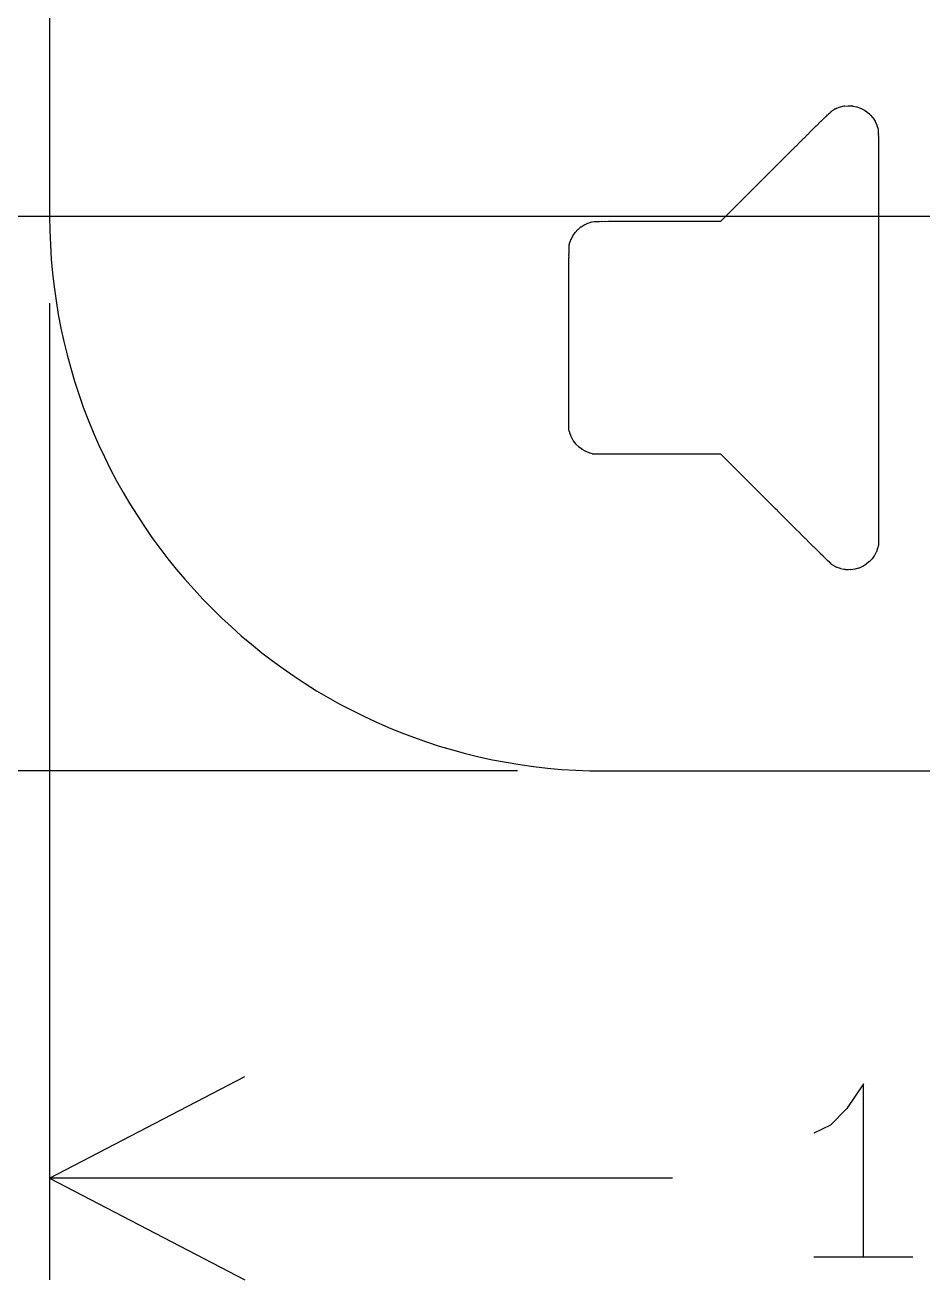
# Model space of a CAD drawing. Extents: x 89 to 133.4, y -135.3 to -104.8.
# Drawn here: x 94.86 to 100.04, y -135.34 to -128.1 of the extents above; entities that cross this region are included whole.
import ezdxf

# ---------------------------------------------------------------- set-up
doc = ezdxf.new("R2010")
doc.units = 0
doc.layers.add('BLACK', color=7, linetype='CONTINUOUS')

msp = doc.modelspace()

# ---------------------------------------------------------------- linework, layer by layer
at = {"layer": 'BLACK', "linetype": 'CONTINUOUS'}
for p, q in [((95, -113.2), (95, -129.2)), ((99.529707, -128.581276), (99.531421, -128.580174)), ((99.531421, -128.580174), (99.532357, -128.579888)), ((99.532357, -128.579888), (99.534047, -128.578882)), ((99.534047, -128.578882), (99.534944, -128.578643)), ((99.534944, -128.578643), (99.536672, -128.57767)), ((99.536672, -128.57767), (99.537527, -128.577464)), ((99.537527, -128.577464), (99.539369, -128.576452)), ((99.539369, -128.576452), (99.539509, -128.576419)), ((99.539509, -128.576419), (99.539649, -128.576325)), ((99.539649, -128.576325), (99.541549, -128.575883)), ((99.541549, -128.575883), (99.541651, -128.575921)), ((99.541651, -128.575921), (99.561433, -128.568289)), ((99.561433, -128.568289), (99.56336, -128.567986)), ((99.56336, -128.567986), (99.563618, -128.568105)), ((99.563618, -128.568105), (99.58452, -128.56328)), ((99.58452, -128.56328), (99.586471, -128.563251)), ((99.586471, -128.563251), (99.586701, -128.563399)), ((99.586701, -128.563399), (99.608144, -128.561454)), ((99.608144, -128.561454), (99.610081, -128.56169)), ((99.610081, -128.56169), (99.610283, -128.561864)), ((99.610283, -128.561864), (99.631881, -128.562798)), ((99.631881, -128.562798), (99.633769, -128.56329)), ((99.633769, -128.56329), (99.633945, -128.563488)), ((99.633945, -128.563488), (99.655311, -128.567303)), ((99.655311, -128.567303), (99.657116, -128.568041)), ((99.657116, -128.568041), (99.657268, -128.568266)), ((99.657268, -128.568266), (99.678013, -128.574967)), ((99.678013, -128.574967), (99.679702, -128.575943)), ((99.679702, -128.575943), (99.679705, -128.57595)), ((99.679705, -128.57595), (99.684727, -128.577922)), ((99.684727, -128.577922), (99.686322, -128.579046)), ((99.686322, -128.579046), (99.686349, -128.579118)), ((99.686349, -128.579118), (99.701256, -128.586607)), ((99.439103, -128.663044), (99.450339, -128.651581)), ((99.450339, -128.651581), (99.451669, -128.65071)), ((99.451669, -128.65071), (99.46162, -128.640574)), ((99.46162, -128.640574), (99.462929, -128.639723)), ((99.462929, -128.639723), (99.471687, -128.630829)), ((99.471687, -128.630829), (99.472968, -128.630003)), ((99.472968, -128.630003), (99.48063, -128.622256)), ((99.48063, -128.622256), (99.481881, -128.621458)), ((99.481881, -128.621458), (99.488541, -128.614769)), ((99.488541, -128.614769), (99.489767, -128.613997)), ((99.489767, -128.613997), (99.495515, -128.608278)), ((99.495515, -128.608278), (99.496706, -128.607542)), ((99.496706, -128.607542), (99.501639, -128.602695)), ((99.501639, -128.602695), (99.502801, -128.601994)), ((99.502801, -128.601994), (99.507013, -128.597932)), ((99.507013, -128.597932), (99.508141, -128.597272)), ((99.508141, -128.597272), (99.511728, -128.5939)), ((99.511728, -128.5939), (99.512826, -128.593283)), ((99.512826, -128.593283), (99.515878, -128.590508)), ((99.515878, -128.590508), (99.516952, -128.589937)), ((99.516952, -128.589937), (99.519561, -128.58767)), ((99.519561, -128.58767), (99.520609, -128.58715)), ((99.520609, -128.58715), (99.522871, -128.585297)), ((99.522871, -128.585297), (99.523899, -128.584831)), ((99.523899, -128.584831), (99.525898, -128.583307)), ((99.525898, -128.583307), (99.526905, -128.5829)), ((99.526905, -128.5829), (99.528723, -128.581624)), ((99.528723, -128.581624), (99.529707, -128.581276)), ((99.701256, -128.586607), (99.702771, -128.587835)), ((99.702771, -128.587835), (99.702826, -128.588012)), ((99.702826, -128.588012), (99.716097, -128.596635)), ((99.716097, -128.596635), (99.717466, -128.598024)), ((99.717466, -128.598024), (99.717503, -128.598217)), ((99.717503, -128.598217), (99.730284, -128.608797)), ((99.730284, -128.608797), (99.731326, -128.610128)), ((99.731326, -128.610128), (99.73518, -128.613573)), ((99.73518, -128.613573), (99.736281, -128.615184)), ((99.736281, -128.615184), (99.736282, -128.615327)), ((99.736282, -128.615327), (99.750607, -128.631461)), ((99.750607, -128.631461), (99.751566, -128.63316)), ((99.751566, -128.63316), (99.751543, -128.633456)), ((99.751543, -128.633456), (99.763353, -128.651478)), ((99.763353, -128.651478), (99.764055, -128.653298)), ((99.373939, -128.727628), (99.391236, -128.709959)), ((99.391236, -128.709959), (99.392645, -128.709022)), ((99.392645, -128.709022), (99.408291, -128.693037)), ((99.408291, -128.693037), (99.40968, -128.692117)), ((99.40968, -128.692117), (99.423765, -128.677724)), ((99.423765, -128.677724), (99.425139, -128.676816)), ((99.425139, -128.676816), (99.43775, -128.663935)), ((99.43775, -128.663935), (99.439103, -128.663044)), ((99.764055, -128.653298), (99.763989, -128.653588)), ((99.763989, -128.653588), (99.773142, -128.67332)), ((99.773142, -128.67332), (99.773573, -128.675222)), ((99.773573, -128.675222), (99.773469, -128.675491)), ((99.773469, -128.675491), (99.77992, -128.696875)), ((99.77992, -128.696875), (99.780009, -128.697964)), ((99.780009, -128.697964), (99.78049, -128.699559)), ((99.78049, -128.699559), (99.780494, -128.700145)), ((99.780494, -128.700145), (99.780702, -128.700854)), ((99.780702, -128.700854), (99.780673, -128.701598)), ((99.780673, -128.701598), (99.780898, -128.702615)), ((99.780898, -128.702615), (99.780826, -128.703412)), ((99.780826, -128.703412), (99.781068, -128.704793)), ((99.781068, -128.704793), (99.780962, -128.705667)), ((99.780962, -128.705667), (99.781223, -128.707509)), ((99.781223, -128.707509), (99.781088, -128.708466)), ((99.781088, -128.708466), (99.781367, -128.710854)), ((99.781367, -128.710854), (99.781207, -128.711888)), ((99.781207, -128.711888), (99.781503, -128.714915)), ((99.781503, -128.714915), (99.78132, -128.716025)), ((99.78132, -128.716025), (99.781631, -128.719772)), ((99.781631, -128.719772), (99.781428, -128.720951)), ((99.781428, -128.720951), (99.781752, -128.725501)), ((99.781752, -128.725501), (99.781531, -128.726742)), ((99.280566, -128.82078), (99.305407, -128.795487)), ((99.305407, -128.795487), (99.306868, -128.794512)), ((99.306868, -128.794512), (99.329688, -128.771255)), ((99.329688, -128.771255), (99.331137, -128.770289)), ((99.331137, -128.770289), (99.352026, -128.74898)), ((99.352026, -128.74898), (99.353465, -128.748021)), ((99.353465, -128.748021), (99.372513, -128.728577)), ((99.372513, -128.728577), (99.373939, -128.727628)), ((99.781531, -128.726742), (99.781866, -128.732178)), ((99.781866, -128.732178), (99.78163, -128.733478)), ((99.78163, -128.733478), (99.781974, -128.739881)), ((99.781974, -128.739881), (99.781724, -128.741231)), ((99.781724, -128.741231), (99.782075, -128.74868)), ((99.782075, -128.74868), (99.781812, -128.750079)), ((99.781812, -128.750079), (99.782169, -128.758651)), ((99.782169, -128.758651), (99.781896, -128.760089)), ((99.781896, -128.760089), (99.782258, -128.769868)), ((99.782258, -128.769868), (99.781975, -128.771346)), ((99.781975, -128.771346), (99.78234, -128.782405)), ((99.78234, -128.782405), (99.782049, -128.783914)), ((99.782049, -128.783914), (99.782417, -128.796333)), ((99.782417, -128.796333), (99.782118, -128.797875)), ((99.782118, -128.797875), (99.782488, -128.811729)), ((99.221489, -128.879804), (99.250653, -128.850173)), ((99.250653, -128.850173), (99.252134, -128.849184)), ((99.252134, -128.849184), (99.279093, -128.821763)), ((99.279093, -128.821763), (99.280566, -128.82078)), ((99.782488, -128.811729), (99.782183, -128.813296)), ((99.782183, -128.813296), (99.782553, -128.828664)), ((99.782553, -128.828664), (99.782242, -128.830253)), ((99.782242, -128.830253), (99.782613, -128.847211)), ((99.782613, -128.847211), (99.782296, -128.848823)), ((99.782296, -128.848823), (99.782667, -128.867444)), ((99.782667, -128.867444), (99.782346, -128.869075)), ((99.782346, -128.869075), (99.782717, -128.889437)), ((98.873212, -129.227827), (99.187038, -128.913734)), ((99.187038, -128.913734), (99.188538, -128.912732)), ((99.188538, -128.912732), (99.219998, -128.8808)), ((99.219998, -128.8808), (99.221489, -128.879804)), ((99.782717, -128.889437), (99.782391, -128.891089)), ((99.782391, -128.891089), (99.782761, -128.913262)), ((99.782761, -128.913262), (99.782431, -128.914931)), ((99.782431, -128.914931), (99.782801, -128.938992)), ((99.782801, -128.938992), (99.782468, -128.940675)), ((99.782468, -128.940675), (99.782835, -128.966702)), ((99.782835, -128.966702), (99.782499, -128.968397)), ((99.782499, -128.968397), (99.782865, -128.996463)), ((99.782865, -128.996463), (99.782525, -128.998174)), ((99.782525, -128.998174), (99.782891, -129.02835)), ((99.782891, -129.02835), (99.782549, -129.030072)), ((99.782549, -129.030072), (99.782912, -129.062436)), ((99.782912, -129.062436), (99.782567, -129.064167)), ((99.782567, -129.064167), (99.782929, -129.098793)), ((99.782929, -129.098793), (99.782582, -129.100537)), ((99.782582, -129.100537), (99.782942, -129.137494)), ((99.782942, -129.137494), (99.782594, -129.139245)), ((99.782594, -129.139245), (99.78295, -129.178614)), ((109.7, -129.2), (91.86358, -129.2)), ((98.108305, -129.238549), (98.128944, -129.23213)), ((98.128944, -129.23213), (98.130887, -129.231956)), ((98.130887, -129.231956), (98.131016, -129.232026)), ((98.131016, -129.232026), (98.142148, -129.229737)), ((98.142148, -129.229737), (98.143609, -129.229765)), ((98.143609, -129.229765), (98.145774, -129.229435)), ((98.145774, -129.229435), (98.147185, -129.229606)), ((98.147185, -129.229606), (98.151816, -129.229204)), ((98.151816, -129.229204), (98.153244, -129.229432)), ((98.153244, -129.229432), (98.160509, -129.228997)), ((98.160509, -129.228997), (98.162003, -129.229258)), ((98.162003, -129.229258), (98.171989, -129.228811)), ((98.171989, -129.228811), (98.173533, -129.229092)), ((98.173533, -129.229092), (98.186316, -129.228641)), ((98.186316, -129.228641), (98.187905, -129.228938)), ((98.187905, -129.228938), (98.203547, -129.228488)), ((98.203547, -129.228488), (98.205175, -129.228797)), ((98.205175, -129.228797), (98.223728, -129.228352)), ((98.223728, -129.228352), (98.225385, -129.22867)), ((98.225385, -129.22867), (98.246909, -129.228232)), ((98.246909, -129.228232), (98.248592, -129.228558)), ((98.248592, -129.228558), (98.273136, -129.228128)), ((98.273136, -129.228128), (98.274839, -129.22846)), ((98.274839, -129.22846), (98.302455, -129.22804)), ((98.302455, -129.22804), (98.304173, -129.228376)), ((98.304173, -129.228376), (98.334913, -129.227967)), ((98.334913, -129.227967), (98.336645, -129.228308)), ((98.336645, -129.228308), (98.370555, -129.22791)), ((98.370555, -129.22791), (98.3723, -129.228254)), ((98.3723, -129.228254), (98.409427, -129.227867)), ((98.409427, -129.227867), (98.411184, -129.228214)), ((98.411184, -129.228214), (98.451577, -129.22784)), ((98.451577, -129.22784), (98.453345, -129.228191)), ((98.453345, -129.228191), (98.49705, -129.227827)), ((98.49705, -129.227827), (98.498637, -129.228142)), ((98.498637, -129.228142), (98.515478, -129.227826)), ((98.515478, -129.227826), (98.51737, -129.228202)), ((98.51737, -129.228202), (98.873212, -129.227827)), ((99.78295, -129.178614), (99.7826, -129.18037)), ((99.7826, -129.18037), (99.782955, -129.222225)), ((99.782955, -129.222225), (99.782603, -129.223991)), ((99.782603, -129.223991), (99.782956, -129.268401)), ((98.019478, -129.311703), (98.031395, -129.293745)), ((98.031395, -129.293745), (98.032792, -129.292383)), ((98.032792, -129.292383), (98.033055, -129.292333)), ((98.033055, -129.292333), (98.047133, -129.276296)), ((98.047133, -129.276296), (98.048699, -129.275134)), ((98.048699, -129.275134), (98.048966, -129.27512)), ((98.048966, -129.27512), (98.064995, -129.261194)), ((98.064995, -129.261194), (98.066704, -129.260253)), ((98.066704, -129.260253), (98.066974, -129.260276)), ((98.066974, -129.260276), (98.084744, -129.248654)), ((98.084744, -129.248654), (98.086565, -129.247954)), ((98.086565, -129.247954), (98.086833, -129.248014)), ((98.086833, -129.248014), (98.106141, -129.238894)), ((98.106141, -129.238894), (98.108041, -129.23845)), ((98.108041, -129.23845), (98.108305, -129.238549)), ((99.782956, -129.268401), (99.782602, -129.270175)), ((99.782602, -129.270175), (99.782954, -129.317213)), ((97.997358, -129.377456), (97.997604, -129.376395)), ((97.997542, -129.373062), (97.99778, -129.372083)), ((97.997604, -129.376395), (97.997542, -129.373062)), ((97.997744, -129.369442), (97.997975, -129.368545)), ((97.99778, -129.372083), (97.997744, -129.369442)), ((97.997966, -129.366472), (97.998192, -129.365658)), ((97.997975, -129.368545), (97.997966, -129.366472)), ((97.998192, -129.365658), (97.99821, -129.364037)), ((97.99821, -129.364037), (97.998436, -129.363296)), ((97.998436, -129.363296), (97.99848, -129.362015)), ((97.99848, -129.362015), (97.998712, -129.361338)), ((97.998712, -129.361338), (97.998781, -129.360292)), ((97.998781, -129.360292), (97.999021, -129.359674)), ((97.999021, -129.359674), (97.999114, -129.358783)), ((97.999114, -129.358783), (97.999311, -129.358337)), ((97.999311, -129.358337), (97.999385, -129.357726)), ((97.999385, -129.357726), (98.000233, -129.35597)), ((98.000233, -129.35597), (98.000342, -129.355905)), ((98.000342, -129.355905), (98.007251, -129.334819)), ((98.007251, -129.334819), (98.008234, -129.333134)), ((98.008234, -129.333134), (98.008477, -129.333015)), ((98.008477, -129.333015), (98.018022, -129.313326)), ((98.018022, -129.313326), (98.019223, -129.311788)), ((98.019223, -129.311788), (98.019478, -129.311703)), ((99.782948, -129.368738), (99.782591, -129.370527)), ((99.782591, -129.370527), (99.782939, -129.423045)), ((99.782954, -129.317213), (99.782598, -129.318995)), ((99.782598, -129.318995), (99.782948, -129.368738)), ((97.996466, -129.439615), (97.99677, -129.438126)), ((97.996696, -129.452827), (97.996466, -129.439615)), ((97.996555, -129.426569), (97.996853, -129.425122)), ((97.99677, -129.438126), (97.996555, -129.426569)), ((97.996657, -129.4151), (97.996948, -129.413701)), ((97.996853, -129.425122), (97.996657, -129.4151)), ((97.99677, -129.405097), (97.997053, -129.403753)), ((97.996948, -129.413701), (97.99677, -129.405097)), ((97.996896, -129.396447), (97.99717, -129.395162)), ((97.997053, -129.403753), (97.996896, -129.396447)), ((97.997035, -129.389032), (97.9973, -129.387817)), ((97.99717, -129.395162), (97.997035, -129.389032)), ((97.997188, -129.38274), (97.997445, -129.381596)), ((97.9973, -129.387817), (97.997188, -129.38274)), ((97.997445, -129.381596), (97.997358, -129.377456)), ((99.782939, -129.423045), (99.782581, -129.424841)), ((99.782581, -129.424841), (99.782927, -129.480209)), ((97.996206, -129.509858), (97.99653, -129.508243)), ((97.996491, -129.530859), (97.996206, -129.509858)), ((97.996257, -129.489363), (97.996577, -129.487773)), ((97.99653, -129.508243), (97.996257, -129.489363)), ((97.996317, -129.4709), (97.996632, -129.469339)), ((97.996577, -129.487773), (97.996317, -129.4709)), ((97.996386, -129.454355), (97.996696, -129.452827)), ((97.996632, -129.469339), (97.996386, -129.454355)), ((99.782927, -129.480209), (99.782567, -129.482011)), ((99.782567, -129.482011), (99.782912, -129.540303)), ((97.996097, -129.584662), (97.996433, -129.582979)), ((97.996413, -129.612713), (97.996097, -129.584662)), ((97.996127, -129.557395), (97.996459, -129.555734)), ((97.996433, -129.582979), (97.996127, -129.557395)), ((97.996163, -129.532497), (97.996491, -129.530859)), ((97.996459, -129.555734), (97.996163, -129.532497)), ((99.782912, -129.540303), (99.782552, -129.542107)), ((99.782552, -129.542107), (99.782893, -129.603402)), ((97.996055, -129.646761), (97.996396, -129.645049)), ((97.996385, -129.680095), (97.996055, -129.646761)), ((97.996074, -129.614413), (97.996413, -129.612713)), ((97.996396, -129.645049), (97.996074, -129.614413)), ((99.782893, -129.603402), (99.782532, -129.605205)), ((99.782532, -129.605205), (99.782872, -129.669576)), ((95, -129.7), (95, -135.33642)), ((97.996032, -129.719696), (97.996378, -129.717958)), ((97.996374, -129.758759), (97.996032, -129.719696)), ((97.996042, -129.681818), (97.996385, -129.680095)), ((97.996378, -129.717958), (97.996042, -129.681818)), ((99.782849, -129.7389), (99.782486, -129.740714)), ((99.782872, -129.669576), (99.78251, -129.671384)), ((99.78251, -129.671384), (99.782849, -129.7389)), ((97.996022, -129.804373), (97.996372, -129.802611)), ((97.996373, -129.849626), (97.996022, -129.804373)), ((97.996026, -129.760511), (97.996374, -129.758759)), ((97.996372, -129.802611), (97.996026, -129.760511)), ((99.782823, -129.811447), (99.782459, -129.813265)), ((99.782486, -129.740714), (99.782823, -129.811447)), ((97.996021, -129.851396), (97.996373, -129.849626)), ((97.996374, -129.899914), (97.996021, -129.851396)), ((99.782459, -129.813265), (99.782794, -129.88729)), ((97.99602, -129.901693), (97.996374, -129.899914)), ((97.996398, -130.431423), (97.99602, -129.901693)), ((99.782406, -129.907832), (99.782327, -131.098035)), ((99.782787, -129.905928), (99.782406, -129.907832)), ((99.782794, -129.88729), (99.782477, -129.888875)), ((99.782477, -129.888875), (99.782787, -129.905928)), ((97.99604, -130.43211), (97.996398, -130.431423)), ((97.996249, -130.43405), (97.99604, -130.43211)), ((98.000749, -130.447374), (97.996249, -130.43405)), ((98.000744, -130.44749), (98.000758, -130.447457)), ((98.000791, -130.447761), (98.000744, -130.44749)), ((98.000758, -130.447457), (98.000749, -130.447374)), ((98.000918, -130.448932), (98.000791, -130.447761)), ((98.001033, -130.449151), (98.000918, -130.448932)), ((98.001079, -130.449412), (98.001033, -130.449151)), ((98.009791, -130.470985), (98.001079, -130.449412)), ((98.009715, -130.47125), (98.009791, -130.470985)), ((98.010306, -130.47311), (98.009715, -130.47125)), ((98.021471, -130.49267), (98.010306, -130.47311)), ((98.021431, -130.492952), (98.021471, -130.49267)), ((98.022274, -130.494711), (98.021431, -130.492952)), ((98.035777, -130.512162), (98.022274, -130.494711)), ((98.035778, -130.512453), (98.035777, -130.512162)), ((98.036862, -130.514074), (98.035778, -130.512453)), ((98.052594, -130.529324), (98.036862, -130.514074)), ((98.052636, -130.529612), (98.052594, -130.529324)), ((98.053939, -130.531063), (98.052636, -130.529612)), ((98.071795, -130.544015), (98.053939, -130.531063)), ((98.071875, -130.544289), (98.071795, -130.544015)), ((98.073368, -130.545545), (98.071875, -130.544289)), ((98.093248, -130.556105), (98.073368, -130.545545)), ((98.093359, -130.556355), (98.093248, -130.556105)), ((98.095007, -130.557399), (98.093359, -130.556355)), ((98.116659, -130.565408), (98.095007, -130.557399)), ((98.116704, -130.565493), (98.116659, -130.565408)), ((98.118416, -130.566429), (98.116704, -130.565493)), ((98.132423, -130.57049), (98.118416, -130.566429)), ((98.132875, -130.570943), (98.132423, -130.57049)), ((98.134788, -130.571326), (98.132875, -130.570943)), ((98.502885, -130.571387), (98.134788, -130.571326)), ((98.504781, -130.571767), (98.502885, -130.571387)), ((98.872331, -130.571827), (98.504781, -130.571767)), ((99.186825, -130.885564), (98.872331, -130.571827)), ((99.1879, -130.887173), (99.186825, -130.885564)), ((99.20085, -130.899664), (99.1879, -130.887173)), ((99.201758, -130.901021), (99.20085, -130.899664)), ((99.236865, -130.935579), (99.201758, -130.901021)), ((99.237875, -130.937088), (99.236865, -130.935579)), ((99.270855, -130.969501), (99.237875, -130.937088)), ((99.271864, -130.971005), (99.270855, -130.969501)), ((99.302704, -131.001254), (99.271864, -130.971005)), ((99.303709, -131.002752), (99.302704, -131.001254)), ((99.332391, -131.030824), (99.303709, -131.002752)), ((99.333392, -131.032313), (99.332391, -131.030824)), ((99.359901, -131.058192), (99.333392, -131.032313)), ((99.360895, -131.05967), (99.359901, -131.058192)), ((99.385214, -131.083341), (99.360895, -131.05967)), ((99.386204, -131.084809), (99.385214, -131.083341)), ((99.408318, -131.106257), (99.386204, -131.084809)), ((99.409301, -131.107712), (99.408318, -131.106257)), ((99.429196, -131.126926), (99.409301, -131.107712)), ((99.777425, -131.114677), (99.777335, -131.114726)), ((99.778312, -131.112939), (99.777425, -131.114677)), ((99.781547, -131.100345), (99.778312, -131.112939)), ((99.781945, -131.099948), (99.781547, -131.100345)), ((99.782327, -131.098035), (99.781945, -131.099948)), ((99.430169, -131.128362), (99.429196, -131.126926)), ((99.447824, -131.145322), (99.430169, -131.128362)), ((99.448789, -131.146742), (99.447824, -131.145322)), ((99.464194, -131.161441), (99.448789, -131.146742)), ((99.465148, -131.162838), (99.464194, -131.161441)), ((99.478289, -131.175265), (99.465148, -131.162838)), ((99.479229, -131.176631), (99.478289, -131.175265)), ((99.490093, -131.186779), (99.479229, -131.176631)), ((99.491016, -131.188108), (99.490093, -131.186779)), ((99.743916, -131.177201), (99.729656, -131.192824)), ((99.744183, -131.177157), (99.743916, -131.177201)), ((99.745604, -131.175821), (99.744183, -131.177157)), ((99.757728, -131.15825), (99.745604, -131.175821)), ((99.75799, -131.158169), (99.757728, -131.15825)), ((99.759215, -131.156651), (99.75799, -131.158169)), ((99.768973, -131.137302), (99.759215, -131.156651)), ((99.769225, -131.137184), (99.768973, -131.137302)), ((99.77023, -131.135512), (99.769225, -131.137184)), ((99.777335, -131.114726), (99.77023, -131.135512)), ((99.499596, -131.195978), (99.491016, -131.188108)), ((99.5005, -131.197258), (99.499596, -131.195978)), ((99.506787, -131.202856), (99.5005, -131.197258)), ((99.50768, -131.204081), (99.506787, -131.202856)), ((99.511658, -131.207425), (99.50768, -131.204081)), ((99.512637, -131.208638), (99.511658, -131.207425)), ((99.51429, -131.209818), (99.512637, -131.208638)), ((99.515604, -131.211051), (99.51429, -131.209818)), ((99.522616, -131.215103), (99.515604, -131.211051)), ((99.522636, -131.215163), (99.522616, -131.215103)), ((99.524173, -131.216363), (99.522636, -131.215163)), ((99.542358, -131.225151), (99.524173, -131.216363)), ((99.54246, -131.225365), (99.542358, -131.225151)), ((99.544134, -131.226367), (99.54246, -131.225365)), ((99.562979, -131.23275), (99.544134, -131.226367)), ((99.563119, -131.232966), (99.562979, -131.23275)), ((99.564909, -131.233739), (99.563119, -131.232966)), ((99.583501, -131.237388), (99.564909, -131.233739)), ((99.583636, -131.237552), (99.583501, -131.237388)), ((99.585504, -131.238113), (99.583636, -131.237552)), ((99.587075, -131.238119), (99.585504, -131.238113)), ((99.587939, -131.238342), (99.587075, -131.238119)), ((99.592337, -131.238363), (99.587939, -131.238342)), ((99.593572, -131.238656), (99.592337, -131.238363)), ((99.599587, -131.238622), (99.593572, -131.238656)), ((99.600924, -131.238919), (99.599587, -131.238622)), ((99.607561, -131.238807), (99.600924, -131.238919)), ((99.609209, -131.23909), (99.607561, -131.238807)), ((99.621727, -131.238457), (99.609209, -131.23909)), ((99.621855, -131.238554), (99.621727, -131.238457)), ((99.623802, -131.238672), (99.621855, -131.238554)), ((99.645412, -131.235374), (99.623802, -131.238672)), ((99.645654, -131.23551), (99.645412, -131.235374)), ((99.647599, -131.23536), (99.645654, -131.23551)), ((99.66818, -131.229241), (99.647599, -131.23536)), ((99.668435, -131.229342), (99.66818, -131.229241)), ((99.670342, -131.228929), (99.668435, -131.229342)), ((99.689673, -131.22017), (99.670342, -131.228929)), ((99.689935, -131.220235), (99.689673, -131.22017)), ((99.691768, -131.219569), (99.689935, -131.220235)), ((99.709631, -131.208348), (99.691768, -131.219569)), ((99.709898, -131.208377), (99.709631, -131.208348)), ((99.711625, -131.20747), (99.709898, -131.208377)), ((99.727798, -131.193963), (99.711625, -131.20747)), ((99.728067, -131.193955), (99.727798, -131.193963)), ((99.729656, -131.192824), (99.728067, -131.193955)), ((97.7, -132.4), (88.96358, -132.4)), ((98.2, -132.4), (130.2, -132.4)), ((95, -134.75), (96.126504, -134.163579)), ((99.695238, -134.204819), (99.6, -134.347676)), ((99.695238, -135.204819), (99.695238, -134.204819)), ((99.6, -134.347676), (99.504762, -134.442914)), ((99.504762, -134.442914), (99.409524, -134.490533)), ((98.594048, -134.75), (95, -134.75)), ((95, -134.75), (96.126504, -135.336421)), ((99.980952, -135.204819), (99.409524, -135.204819))]:
    msp.add_line(p, q, dxfattribs=at)
at = {"layer": 'BLACK'}
msp.add_arc((98.2, -129.2), 3.2, -180, -90, dxfattribs=at)

doc.saveas('drawing.dxf')
